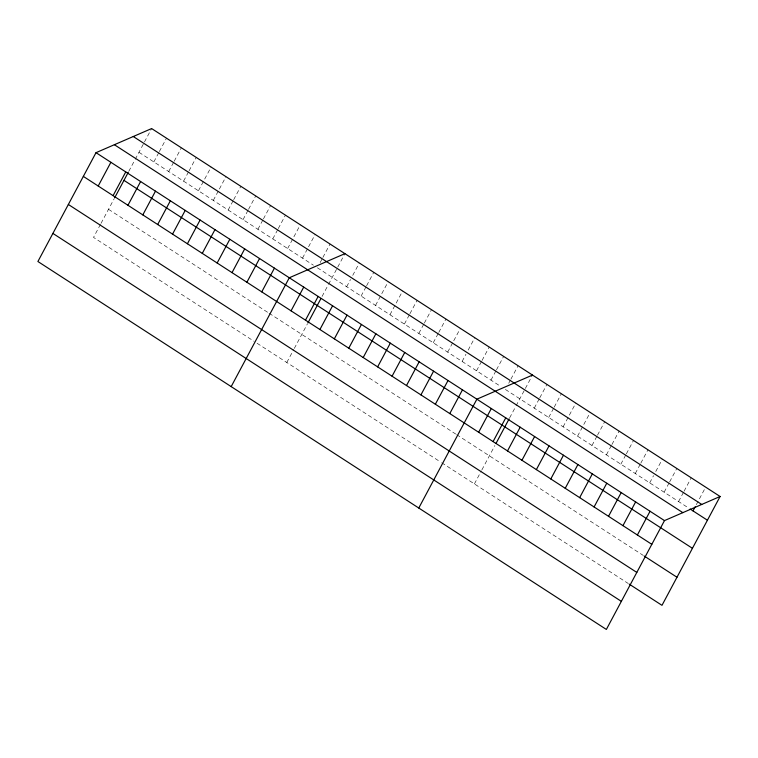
<?xml version="1.0" encoding="UTF-8"?>
<svg xmlns="http://www.w3.org/2000/svg" width="758" height="758" viewBox="0 0 758 758"><rect width="100%" height="100%" fill="white"/><g stroke="black" fill="none" stroke-linecap="round" stroke-linejoin="round"><path stroke-width="0.57" stroke-dasharray="3.79 2.84" d="M100.482 224.359L93.518 237.396L254.091 341.318M101.022 223.354L114.032 198.975M128.784 171.346L134.678 160.308M135.218 159.303L143.925 142.997M144.475 141.964L151.638 128.557M153.836 161.909L158.792 152.623M159.341 151.591L166.504 138.174M168.702 171.526L173.658 162.24M174.207 161.217L181.37 147.801M183.569 181.153L188.524 171.867M189.074 170.834L196.237 157.427M198.435 190.779L211.103 167.044M213.301 200.396L218.806 190.078M219.365 189.055L225.969 176.671M228.167 210.023L233.123 200.737M233.682 199.705L240.836 186.297M243.034 219.64L247.999 210.364M248.548 209.331L255.711 195.915M257.909 229.267L262.865 219.981M263.414 218.948L270.578 205.541M272.776 238.893L277.731 229.608M278.281 228.575L285.444 215.158M287.642 248.51L300.31 224.785M302.508 258.137L308.013 247.819M308.563 246.786L315.176 234.412M320.132 262.6L322.33 258.478M322.88 257.445L330.043 244.029M286.799 362.495L293.763 349.457M294.294 348.453L307.312 324.073M322.065 296.444L327.958 285.406M328.498 284.402L337.196 268.095M337.755 267.062L344.909 253.655M346.671 286.723L350.528 279.503M352.735 275.372L359.339 262.998M361.102 296.065L366.057 286.78M366.616 285.747L373.77 272.33M375.532 305.398L388.2 281.673M389.963 314.741L402.631 291.015M404.393 324.083L409.348 314.797M409.907 313.765L417.061 300.358M418.823 333.425L423.779 324.14M424.338 323.107L431.491 309.69M433.254 342.758L438.209 333.473M438.759 332.449L445.922 319.033M447.684 352.1L453.189 341.782M453.748 340.749L460.352 328.375M462.115 361.443L465.971 354.223M468.179 350.092L474.783 337.717M476.545 370.785L481.501 361.5M482.05 360.467L489.213 347.05M490.976 380.118L495.931 370.833M496.481 369.809L503.644 356.393M508.713 383.273L510.361 380.175M510.911 379.142L518.074 365.735M474.394 483.917L481.358 470.87M481.889 469.865L494.908 445.496M509.66 417.857L515.554 406.828M516.084 405.824L524.792 389.517M525.341 388.484L531.955 376.11M534.267 408.145L539.222 398.86M539.772 397.827L546.935 384.41M548.697 417.478L553.653 408.192M554.202 407.169L561.365 393.753M563.128 426.82L575.796 403.095M577.558 436.163L590.226 412.437M591.989 445.505L596.944 436.22M597.494 435.187L604.657 421.77M606.419 454.838L611.374 445.552M611.924 444.529L619.087 431.113M620.849 464.18L625.805 454.895M626.354 453.862L633.517 440.455M635.28 473.523L640.235 464.237M640.785 463.204L647.948 449.797M649.71 482.865L653.567 475.636M655.765 471.514L662.378 459.13M664.141 492.198L669.096 482.912M669.646 481.889L676.809 468.472M678.571 501.54L683.526 492.255M684.076 491.222L691.239 477.815M696.308 504.695L705.12 488.18M138.96 152.282L313.414 265.196M317.375 267.764L500.593 386.353M505.406 389.46L688.188 507.765M108.517 209.312L268.095 312.599M269.09 313.234L455.719 434.031M456.676 434.656L643.315 555.453M257.066 343.251L440.72 462.115M441.687 462.74L628.316 583.537"/><path stroke-width="1.14" d="M96.01 152.671L37.9 261.51L606.362 629.443L664.482 520.604L720.1 496.49L151.638 128.557L96.01 152.671L664.482 520.604M98.208 186.023L110.886 162.288M113.084 195.64L125.752 171.914M114.591 197.942L128.254 172.341M127.95 205.266L140.618 181.541M142.817 214.884L155.485 191.158M157.683 224.51L170.351 200.785M172.549 234.137L185.217 210.402M187.416 243.754L200.084 220.028M202.282 253.38L214.959 229.655M217.158 263.007L229.826 239.272M232.024 272.624L244.692 248.899M246.89 282.251L259.558 258.525M261.756 291.868L274.424 268.142M231.181 386.608L289.291 277.769L344.909 253.655M291.053 310.837L303.721 287.111M305.483 320.179L318.152 296.444M307.862 323.041L320.994 298.444M319.914 329.512L332.582 305.787M334.344 338.854L347.012 315.129M348.775 348.197L361.443 324.462M363.205 357.53L375.873 333.804M377.636 366.872L390.304 343.147M392.066 376.214L404.734 352.489M406.496 385.557L419.165 361.822M420.927 394.89L433.595 371.164M435.357 404.232L448.025 380.507M449.788 413.574L462.456 389.849M418.776 508.021L476.886 399.182L532.504 375.077M478.649 432.25L491.317 408.524M493.079 441.592L505.747 417.866M496.007 443.421L509.12 418.861M507.509 450.934L520.178 427.209M521.94 460.277L534.608 436.542M536.37 469.609L549.038 445.884M550.801 478.952L563.469 455.226M565.231 488.294L577.899 464.569M579.662 497.636L592.33 473.902M594.092 506.969L606.76 483.244M608.522 516.312L621.19 492.586M622.953 525.654L635.621 501.929M637.383 534.996L650.051 511.262M693.001 510.883L695.2 506.751M720.1 496.49L661.99 605.329L629.273 584.162M133.275 136.516L701.747 504.449M690.112 509.016L707.432 520.225M114.373 144.712L682.835 512.645M123.971 180.366L692.433 548.309M83.342 176.396L651.814 544.329M644.272 556.078L676.979 577.245M68.353 204.48L636.815 572.423M52.899 233.417L621.361 601.359"/></g></svg>
